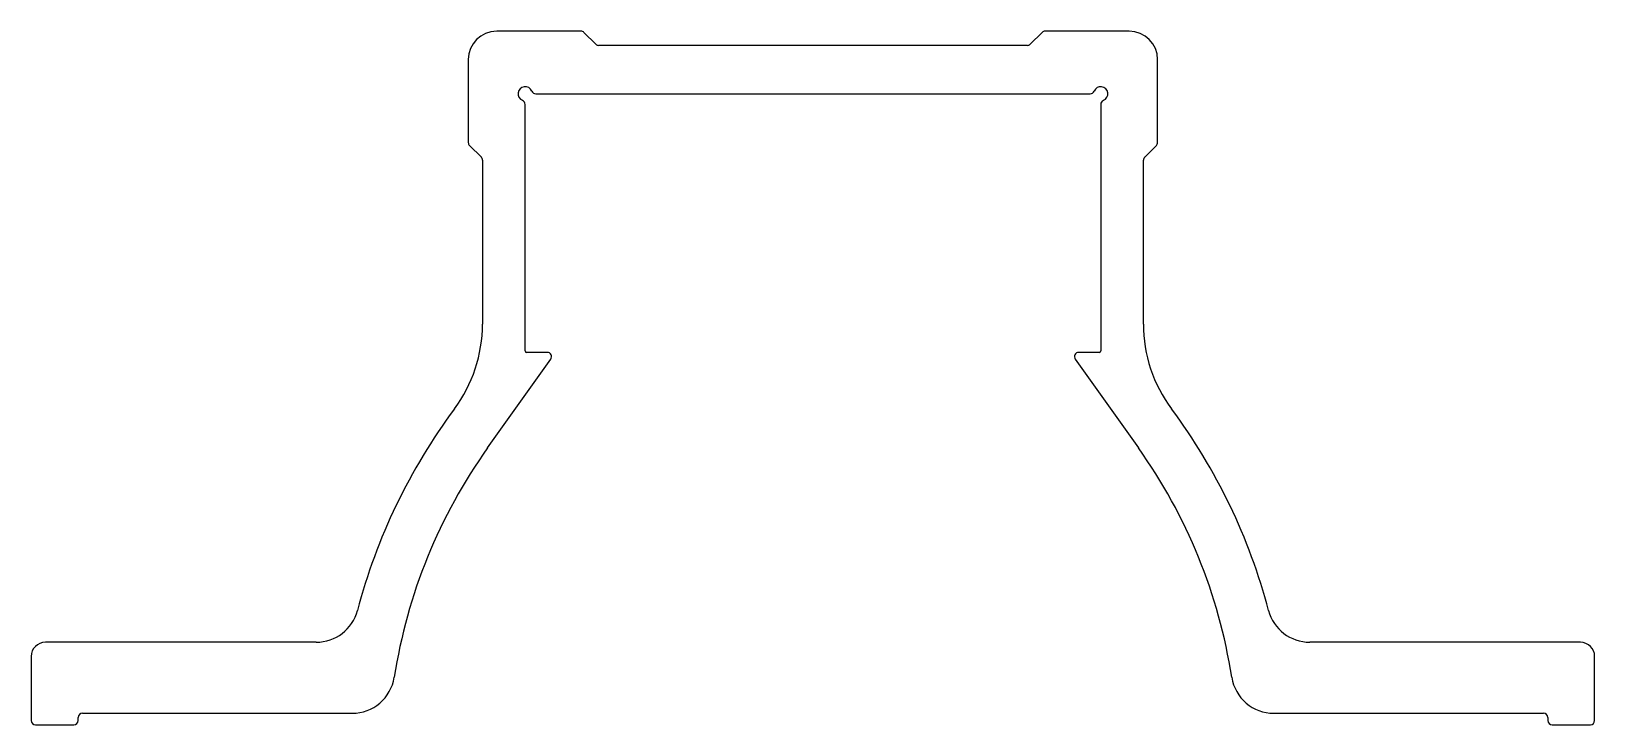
# Model space of a CAD drawing. Extents: x 620 to 730, y 474 to 523.
import ezdxf

# ---------------------------------------------------------------- set-up
doc = ezdxf.new("R2010")
doc.units = 0
doc.layers.get('0').update_dxf_attribs({"linetype": 'CONTINUOUS'})

msp = doc.modelspace()

# ---------------------------------------------------------------- linework, layer by layer
at = {"color": 0}
for p, q in [((658.96, 522.55), (653.03, 522.55)), ((697.53, 522.55), (691.61, 522.55)), ((660, 521.63), (659.17, 522.46)), ((690.36, 521.55), (660.21, 521.55)), ((691.4, 522.46), (690.57, 521.63)), ((651.03, 520.55), (651.03, 514.72)), ((699.53, 514.72), (699.53, 520.55)), ((655.78, 518.15), (694.79, 518.15)), ((655.03, 500.05), (655.03, 517.4)), ((695.53, 517.4), (695.53, 500.05)), ((651.12, 514.51), (651.95, 513.68)), ((698.62, 513.68), (699.45, 514.51)), ((652.03, 513.47), (652.03, 501.94)), ((698.53, 501.94), (698.53, 513.47)), ((652.39, 493.23), (656.83, 499.47)), ((656.59, 499.95), (655.13, 499.95)), ((693.73, 499.47), (698.18, 493.23)), ((695.43, 499.95), (693.98, 499.95)), ((620.28, 478.55), (620.28, 474.05)), ((640.33, 479.55), (621.28, 479.55)), ((729.28, 479.55), (710.24, 479.55)), ((730.28, 474.05), (730.28, 478.55)), ((623.58, 474.05), (623.58, 474.25)), ((623.88, 474.55), (642.86, 474.55)), ((707.71, 474.55), (726.68, 474.55)), ((726.98, 474.25), (726.98, 474.05)), ((620.58, 473.75), (623.28, 473.75)), ((727.28, 473.75), (729.98, 473.75))]:
    msp.add_line(p, q, dxfattribs=at)
for centre, radius, start, end in [((653.03, 520.55), 2, 90, 180), ((658.96, 522.25), 0.3, 45, 90), ((691.61, 522.25), 0.3, 90, 135), ((697.53, 520.55), 2, 0, 90), ((660.21, 521.85), 0.3, 225, 270), ((690.36, 521.85), 0.3, 270, 315), ((655.03, 518.15), 0.5, 22.0243, 247.9757), ((655.78, 518.45), 0.3, 202.0243, 270), ((694.79, 518.45), 0.3, 270, 337.9757), ((695.53, 518.15), 0.5, 292.0243, 157.9757), ((654.73, 517.4), 0.3, 0, 67.9757), ((695.83, 517.4), 0.3, 112.0243, 180), ((651.33, 514.72), 0.3, 180, 225), ((699.23, 514.72), 0.3, 315, 360), ((651.73, 513.47), 0.3, 360, 45), ((698.83, 513.47), 0.3, 135, 180), ((642.03, 501.94), 10, 323.3545, 0), ((708.53, 501.94), 10, 180, 216.6455), ((655.13, 500.05), 0.1, 180, 270), ((656.59, 499.65), 0.3, 324.5672, 90), ((693.98, 499.65), 0.3, 90, 215.4328), ((695.43, 500.05), 0.1, 270, 0), ((683.29, 471.25), 41.42, 143.3545, 165.2648), ((667.28, 471.25), 41.42, 14.7352, 36.6455), ((683.29, 471.25), 37.92, 144.5672, 171.1461), ((667.28, 471.25), 37.92, 8.8539, 35.4328), ((640.33, 482.55), 3, 270, 345.2648), ((710.24, 482.55), 3, 194.7352, 270), ((621.28, 478.55), 1, 90, 180), ((729.28, 478.55), 1, 0, 90), ((642.86, 477.55), 3, 270, 351.1461), ((707.71, 477.55), 3, 188.8539, 270), ((623.88, 474.25), 0.3, 90, 180), ((726.68, 474.25), 0.3, 0, 90), ((620.58, 474.05), 0.3, 180, 270), ((623.28, 474.05), 0.3, 270, 0), ((727.28, 474.05), 0.3, 180, 270), ((729.98, 474.05), 0.3, 270, 0)]:
    msp.add_arc(centre, radius, start, end, dxfattribs=at)

doc.saveas('drawing.dxf')
